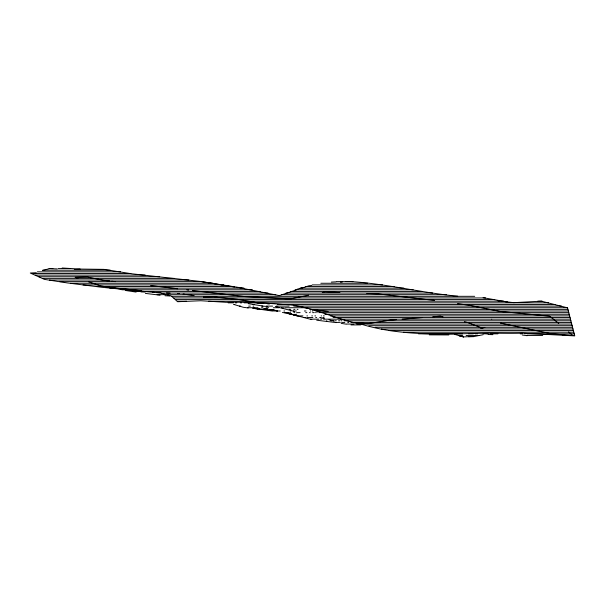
<?xml version="1.0" encoding="UTF-8"?>
<svg xmlns="http://www.w3.org/2000/svg" width="605" height="605" viewBox="0 0 605 605"><rect width="100%" height="100%" fill="white"/><g stroke="black" fill="none" stroke-linecap="round" stroke-linejoin="round"><path stroke-width="0.91" d="M296.382 289.939L279.336 295.595L243.709 288.593M301.766 288.154L308.943 285.772L311.726 285.462M297.123 289.22L302.016 287.768M480.294 327.895L482.177 328.099L484.802 327.396M42.592 270.42L49.602 268.612L57.278 268.915M483.123 334.716L473.337 336.675L468.436 336.69M308.512 295.27L290.173 298.885L244.775 296.579L192.443 290.529M322.268 292.555L325.021 292.018L339.889 292.525M340.502 282.195L342.354 281.983M36.308 272.726L30.25 273.014L44.399 279.381L67.064 282.898L101.958 287.307L160.794 293.054L171.291 296.057L177.651 301.729L200.762 300.753L225.877 302.288C244.685 301.895 263.583 302.787 282.437 304.428C309.957 304.92 334.194 319.289 360.754 324.038C398.816 335.775 438.927 334.247 478.23 333.378C492.931 332.916 507.587 333.612 522.281 333.173L574.75 335.896L567.528 307.832L541.452 301.177L513.758 302.644L501.621 301.245M74.528 269.535L80.125 269.066L103.947 269.361L131.633 273.762L200.89 281.499L243.278 288.177M336.282 281.809L331.381 282.074M396.593 319.606L390.089 320.113L367.87 323.667L352.049 322.548M402.174 319.168L422.615 317.557M432.84 316.748L440.274 316.165L442.951 316.786M360.754 324.9L350.96 324.923M448.857 334.943L429.278 334.852M470.887 336.584L473.337 336.478L463.543 336.902L454.567 334.346M203.431 297.146L213.746 296.949L237.341 299.293L261.496 303.453M49.096 268.575L52.877 268.575M58.209 268.575L70.127 268.575M42.781 270.208L110.299 270.208M37.359 271.842L120.561 271.842M31.634 273.475L130.809 273.475M35.256 275.101L145.079 275.101M38.886 276.735L159.69 276.735M42.516 278.368L174.3 278.368M49.421 280.002L188.911 280.002M59.948 281.627L202.758 281.627M336.72 281.627L352.904 281.627M70.52 283.261L213.119 283.261M320.824 283.261L367.727 283.261M82.991 284.894L223.479 284.894M312.195 284.894L382.541 284.894M96.361 286.528L233.84 286.528M305.775 286.528L394.195 286.528M109.823 288.154L244.019 288.154M300.163 288.154L403.913 288.154M121.794 289.787L252.368 289.787M295.081 289.787L413.215 289.787M132.911 291.421L260.294 291.421M290.529 291.421L422.471 291.421M161.52 293.054L268.038 293.054M285.983 293.054L432.726 293.054M157.081 294.68L162.662 294.68M163.305 294.68L165.868 294.68M167.509 294.68L275.774 294.68M281.431 294.68L446.482 294.68M171.82 296.314L474.706 296.314M173.847 297.947L485.543 297.947M175.654 299.581L494.724 299.581M177.288 301.207L186.597 301.207M208.642 301.207L503.897 301.207M537.762 301.207L542.209 301.207M228.115 302.84L233.485 302.84M235.345 302.84L236.82 302.84M240.283 302.84L241.75 302.84M244.08 302.84L548.614 302.84M234.347 304.474L234.763 304.474M252.973 304.474L254.516 304.474M277.589 304.474L555.004 304.474M239.436 306.107L240.714 306.107M248.64 306.107L250.357 306.107M253.064 306.107L253.79 306.107M261.7 306.107L267.75 306.44M266.442 306.107L272.643 306.107M276.266 306.107L289.137 306.107M293.796 306.107L561.395 306.107M247.679 307.733L254.493 307.733M255.212 307.733L257.964 307.733M261.511 307.733L262.857 307.733M266.109 307.733L268.733 307.733M273.331 307.733L279.056 307.733M281.484 307.733L284.153 307.733M285.091 307.733L303.559 307.733M303.952 307.733L567.55 307.733M289.13 309.367L290.771 309.367M293.743 309.367L294.968 309.367M297.123 309.367L297.993 309.367M309.82 309.367L567.974 309.367M273.407 311L274.708 311M275.358 311L280.266 311M283.919 311L284.69 311M290.219 311L290.839 311M293.41 311L294.022 311M294.869 311L296.367 311M304.353 311L306.054 311M310.312 311L310.743 311M312.256 311L312.838 311M315.704 311L568.398 311M284.577 312.634L288.033 312.634M289.727 312.634L290.551 312.634M293.803 312.634L294.832 312.634M296.609 312.634L300.14 312.634M305.707 312.634L306.909 312.634M309.442 312.634L310.289 312.634M312.573 312.634L313.927 312.634M314.94 312.634L315.424 312.634M316.702 312.634L317.156 312.634M318.782 312.634L319.516 312.634M320.635 312.634L568.821 312.634M295.951 314.26L296.722 314.26M324.855 314.26L569.245 314.26M297.448 315.893L301.403 315.893M302.016 315.893L302.939 315.893M306.909 315.893L307.491 315.893M311.802 315.893L312.482 315.893M314.88 315.893L315.591 315.893M321.111 315.893L321.595 315.893M323.388 315.893L324.242 315.893M330.3 315.893L569.676 315.893M303.816 317.527L305.737 317.527M306.909 317.527L312.891 317.527M315.681 317.527L316.702 317.527M319.652 317.527L320.945 317.527M322.873 317.527L324.106 317.527M333.03 317.527L333.839 317.527M334.52 317.527L570.099 317.527M310.486 319.16L318.994 319.16M320.469 319.16L321.595 319.16M323.554 319.16L340.993 319.16M341.175 319.16L491.706 319.16M491.857 319.16L570.53 319.16M326.488 320.786L326.934 320.786M330.746 320.786L332.024 320.786M333.31 320.786L333.763 320.786M335.087 320.786L336.282 320.786M338.573 320.786L339.972 320.786M341.175 320.786L341.954 320.786M344.048 320.786L570.954 320.786M336.032 322.42L339.692 322.42M340.744 322.42L341.175 322.42M342.105 322.42L344.835 322.42M347.701 322.42L348.813 322.42M350.96 322.42L571.37 322.42M346.536 324.053L353.925 324.053M356.738 324.053L571.786 324.053M368.846 325.687L572.201 325.687M375.16 327.313L572.617 327.313M381.294 328.946L573.026 328.946M389.144 330.58L573.442 330.58M403.429 332.213L573.858 332.213M418.501 333.839L462.666 333.839M468.436 333.839L473.337 333.839M475.167 333.839L475.802 333.839M476.498 333.839L477.534 333.839M483.123 333.839L486.723 333.839M486.904 333.839L488.016 333.839M490.451 333.839L497.953 333.839M520.224 333.839L522.281 333.839M524.656 333.839L525.253 333.839M526.925 333.839L574.274 333.839M458.658 335.473L462.787 335.473M466.13 335.473L479.039 335.473M526.592 335.473L542.723 335.473M563.073 335.473L574.659 335.473M346.068 281.559L350.96 281.575C386.92 283.828 421.904 292.88 457.713 296.178M80.125 269.066L62.171 268M140.912 291.912L145.313 292.056M366.842 293.448L377.066 293.796L434.602 300.443M488.016 334.505L492.909 334.671M152.468 292.313L154.328 292.404M157.118 292.533L160.839 292.699M166.42 292.956L170.141 293.13M177.59 293.478L179.451 293.561M164.961 295.739L169.854 295.974M253.064 308.429L272.643 310.07M568.579 331.888L572.799 335.51L551.125 333.748L500.547 323.146M267.75 309.178L263.674 308.822L267.75 309.238L264.491 308.875M88.443 281.771L100.838 285.908L109.679 287.42L141.623 290.733M249.653 301.955L251.529 302.152M253.404 302.341L263.742 303.415M267.501 303.808L269.376 304.005M301.313 307.317L307.892 308.005M570.916 335.314L572.799 335.51M312.165 309.707L328.129 311.439M259.59 308.611L257.964 308.391M109.83 281.015L103.319 280.289L87.589 277.098L75.156 277.34L77.818 278.224M111.691 281.227L115.404 281.643M150.736 285.583L177.636 288.729M497.885 300.814L499.753 301.033M160.068 295.187L145.381 293.402M272.643 311.083L253.064 308.3M186.892 289.855L188.745 290.075M262.857 306.047L248.171 303.649M341.175 323.373L346.068 324.144M183.103 294.06L184.933 294.31M186.756 294.559L194.107 295.611M457.569 303.665L469.518 305.344L499.798 311.386L549.658 316.196L558.748 323.425M269.384 309.412L277.544 310.751M248.171 307.968L243.278 307.272L233.485 304.345M522.281 335.019L527.174 335.722M109.679 287.42L128.079 290.128M125.802 290.529L136.117 292.071M336.282 322.624L316.702 320.211M200.89 281.499L234.4 287.05M236.26 287.36L238.12 287.662M239.981 287.972L241.841 288.282M483.123 297.675L507.595 302.031M282.437 312.407L296.306 315.364L287.33 313.239L311.802 319.614M464.353 321.762L467.915 322.586L482.177 328.099M320.794 317.829L324.424 318.714M328.954 319.811L334.391 321.134M275.298 306.516L294.506 311.439M292.223 314.403L287.33 312.641L297.123 315.976M257.964 308.754L253.064 308.089L257.964 308.777M277.544 310.955L272.643 309.919L277.544 310.955M463.543 336.879L458.651 335.548L463.543 336.902"/></g></svg>
